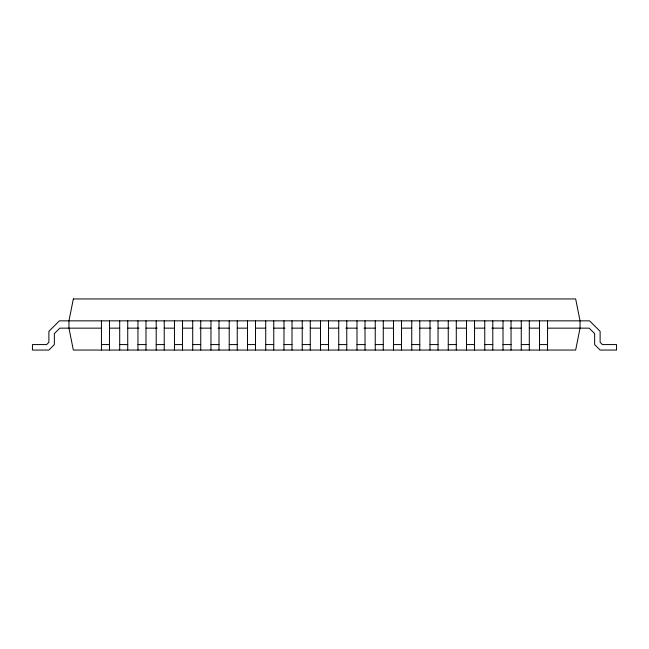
<?xml version="1.0" encoding="UTF-8"?>
<svg xmlns="http://www.w3.org/2000/svg" width="649" height="649" viewBox="0 0 649 649"><rect width="100%" height="100%" fill="white"/><g stroke="black" fill="none" stroke-linecap="round" stroke-linejoin="round"><path stroke-width="0.97" d="M101.406 328.151L59.83 328.151L54.354 333.627L54.354 344.578L48.878 350.054L32.45 350.054L32.45 344.578L46.606 344.578L48.878 342.307L48.878 331.355L59.384 320.849L589.616 320.849L600.122 331.355L600.122 342.307L602.394 344.578L616.55 344.578L616.55 350.054L600.122 350.054L594.646 344.578L594.646 333.627L589.17 328.151L547.594 328.151M109.519 328.151L119.659 328.151M127.772 328.151L138.927 328.151M146.025 328.151L157.18 328.151M164.278 328.151L174.419 328.151M182.531 328.151L192.672 328.151M199.77 328.151L210.925 328.151M218.023 328.151L229.178 328.151M237.291 328.151L247.431 328.151M255.544 328.151L265.684 328.151M273.797 328.151L284.952 328.151M292.05 328.151L303.205 328.151M310.303 328.151L320.444 328.151M328.556 328.151L338.697 328.151M345.795 328.151L356.95 328.151M364.048 328.151L375.203 328.151M383.316 328.151L393.456 328.151M401.569 328.151L411.709 328.151M419.822 328.151L430.977 328.151M438.075 328.151L449.23 328.151M456.328 328.151L466.469 328.151M474.581 328.151L484.722 328.151M491.82 328.151L502.975 328.151M510.073 328.151L521.228 328.151M529.341 328.151L539.481 328.151M101.447 344.578L109.478 344.578M119.7 344.578L127.731 344.578M137.953 344.578L145.984 344.578M156.206 344.578L164.238 344.578M174.459 344.578L182.491 344.578M192.712 344.578L200.744 344.578M210.966 344.578L218.997 344.578M229.219 344.578L237.25 344.578M247.472 344.578L255.503 344.578M265.725 344.578L273.756 344.578M283.978 344.578L292.009 344.578M302.231 344.578L310.263 344.578M320.484 344.578L328.516 344.578M338.737 344.578L346.769 344.578M356.991 344.578L365.022 344.578M375.244 344.578L383.275 344.578M393.497 344.578L401.528 344.578M411.75 344.578L419.781 344.578M430.003 344.578L438.034 344.578M448.256 344.578L456.288 344.578M466.509 344.578L474.541 344.578M484.762 344.578L492.794 344.578M503.016 344.578L511.047 344.578M521.269 344.578L529.3 344.578M539.522 344.578L547.553 344.578M547.553 320.849L547.553 350.054M539.522 320.849L539.522 350.054M529.3 320.849L529.3 350.054M521.269 320.849L521.269 350.054M511.047 320.849L511.047 350.054M503.016 320.849L503.016 350.054M492.794 320.849L492.794 350.054M484.762 320.849L484.762 350.054M474.541 320.849L474.541 350.054M466.509 320.849L466.509 350.054M456.288 320.849L456.288 350.054M448.256 320.849L448.256 350.054M438.034 320.849L438.034 350.054M430.003 320.849L430.003 350.054M419.781 320.849L419.781 350.054M411.75 320.849L411.75 350.054M401.528 320.849L401.528 350.054M393.497 320.849L393.497 350.054M383.275 320.849L383.275 350.054M375.244 320.849L375.244 350.054M365.022 320.849L365.022 350.054M356.991 320.849L356.991 350.054M346.769 320.849L346.769 350.054M338.737 320.849L338.737 350.054M328.516 320.849L328.516 350.054M320.484 320.849L320.484 350.054M310.263 320.849L310.263 350.054M302.231 320.849L302.231 350.054M292.009 320.849L292.009 350.054M283.978 320.849L283.978 350.054M273.756 320.849L273.756 350.054M265.725 320.849L265.725 350.054M255.503 320.849L255.503 350.054M247.472 320.849L247.472 350.054M237.25 320.849L237.25 350.054M229.219 320.849L229.219 350.054M218.997 320.849L218.997 350.054M210.966 320.849L210.966 350.054M200.744 320.849L200.744 350.054M192.712 320.849L192.712 350.054M182.491 320.849L182.491 350.054M174.459 320.849L174.459 350.054M164.238 320.849L164.238 350.054M156.206 320.849L156.206 350.054M145.984 320.849L145.984 350.054M137.953 320.849L137.953 350.054M127.731 320.849L127.731 350.054M119.7 320.849L119.7 350.054M109.478 320.849L109.478 350.054M101.447 320.849L101.447 350.054M73.337 298.946L68.956 320.849L68.956 328.151L73.337 350.054L575.663 350.054L580.044 328.151L580.044 320.849L575.663 298.946L73.337 298.946"/></g></svg>
